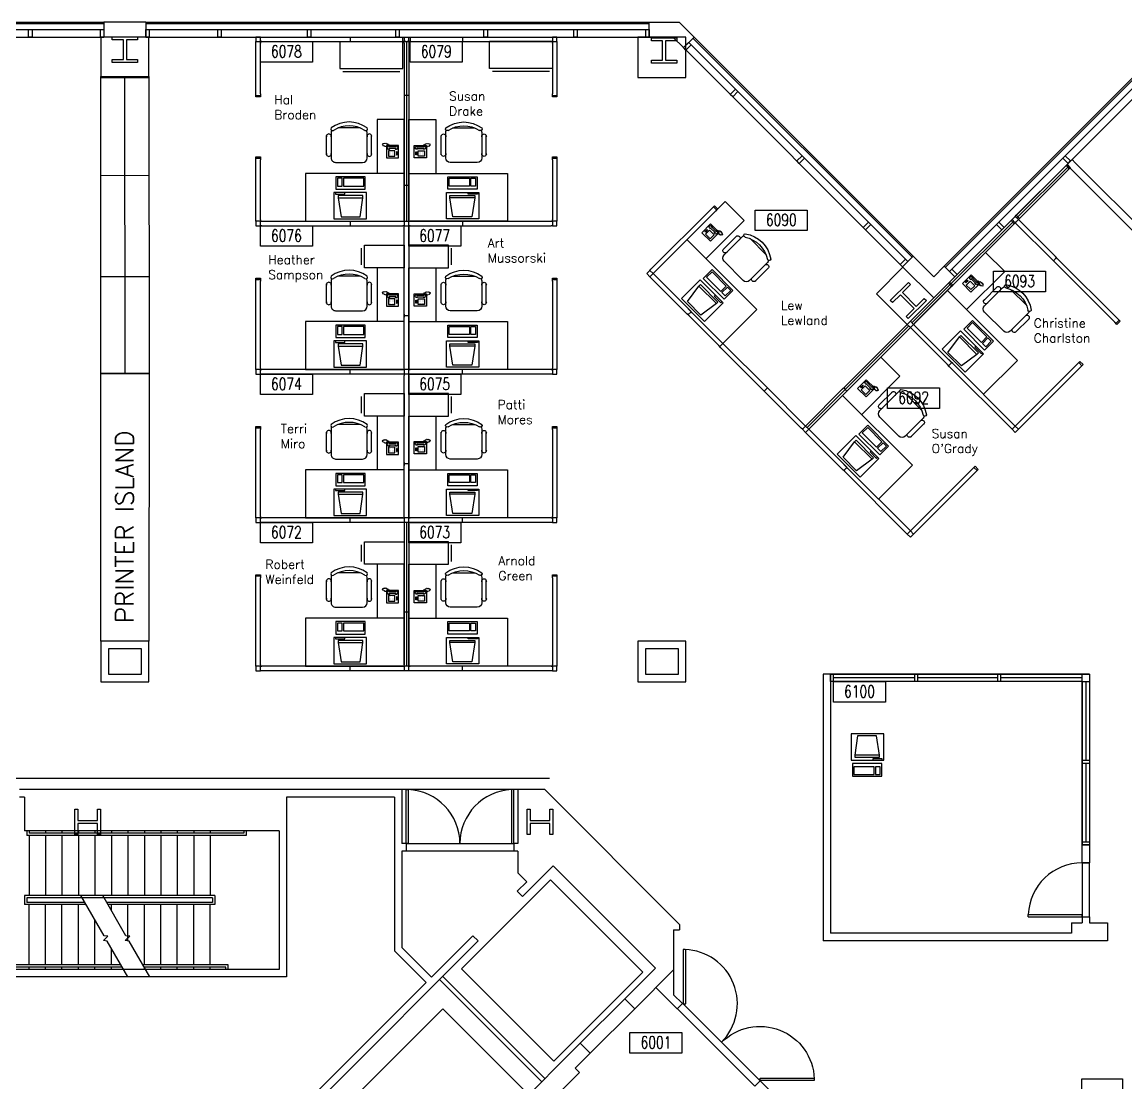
# Model space of a CAD drawing. Header units: inches. Extents: x 843 to 4631, y 843 to 3384.
# Drawn here: x 2235 to 2972, y 2676 to 3384 of the extents above; entities that cross this region are included whole.
import ezdxf
from ezdxf.enums import TextEntityAlignment as Align

# ---------------------------------------------------------------- set-up
doc = ezdxf.new("R2010")
doc.units = ezdxf.units.IN
doc.header["$MEASUREMENT"] = 0
doc.layers.get('0').update_dxf_attribs({"linetype": 'CONTINUOUS'})
for name, color, linetype in [('CHAIRS', 4, 'CONTINUOUS'), ('CPU', 6, 'CONTINUOUS'), ('E-B-CORE', 8, 'CONTINUOUS'), ('E-B-ELEV', 8, 'CONTINUOUS'), ('E-B-FURR', 6, 'CONTINUOUS'), ('E-B-GLAZ', 8, 'CONTINUOUS'), ('E-B-MULL', 8, 'CONTINUOUS'), ('E-B-SHEL', 2, 'CONTINUOUS'), ('E-C-HEAD', 5, 'CONTINUOUS'), ('E-F-DOOR', 3, 'CONTINUOUS'), ('E-F-STAIR', 8, 'CONTINUOUS'), ('E-S-COLM', 8, 'CONTINUOUS'), ('EMPLOYEE', 1, 'CONTINUOUS'), ('FILE_CABINETS', 1, 'CONTINUOUS'), ('FURNITURE', 3, 'CONTINUOUS'), ('IDOORE', 2, 'CONTINUOUS'), ('PANELS_201', 6, 'CONTINUOUS'), ('PHONES', 4, 'CONTINUOUS'), ('PRINTER_ISLAND', 7, 'CONTINUOUS'), ('RMNUM', 40, 'CONTINUOUS')]:
    doc.layers.add(name, color=color, linetype=linetype)
doc.styles.add('ARCHITXT', font='simplex.shx')
doc.styles.add('ROMANS', font='romans', dxfattribs={"width": 0.75, "height": 8})

# ---------------------------------------------------------------- blocks, each defined once
blk = doc.blocks.new('DOOR')
for p, q in [((23.430248, -26.001126), (23.430248, -62.225809)), ((25.177282, -26.001126), (23.430248, -26.001126)), ((25.177282, -62.225809), (25.177282, -26.001126)), ((23.902282, -62.225809), (25.177282, -62.225809))]:
    blk.add_line(p, q)
blk.add_arc((25.177282, -26.001126), 36.224684, 135, 267.984193)
blk = doc.blocks.new('DR-72P')
for points in [[(1.5, 0), (0, 0), (0, 36), (1.5, 36)], [(70.5, 0), (72, 0), (72, 36), (70.5, 36)]]:
    blk.add_lwpolyline(points, close=True)
for centre, start, end in [((0, 0), 0, 87.61406), ((72, 0), 92.38594, 180)]:
    blk.add_arc(centre, 36, start, end)
blk = doc.blocks.new('DR-36')
for p, q in [((0, 36), (0, 0)), ((0, 36), (1.5, 36)), ((1.5, 36), (1.5, 0)), ((0, 0), (1.5, 0))]:
    blk.add_line(p, q)
blk.add_arc((0, 0), 36, 0, 87.61406)
blk = doc.blocks.new('RMNUM')
at = {"layer": 'RMNUM'}
blk.add_lwpolyline([(-16.33354, 6.674702), (18.388073, 6.674702), (18.388073, -6.982766), (-16.33354, -6.982766), (-16.33354, 6.674702)], dxfattribs=at)
at = {"layer": 'RMNUM', "style": 'ROMANS', "width": 0.75}
blk.add_attdef('NUMBER', text='', height=8, dxfattribs=at).set_placement((1.027267, 0.114097), align=Align.MIDDLE_CENTER)
blk = doc.blocks.new('RECTANG')
for p, q in [((1, 1), (0, 1)), ((0, 1), (0, 0)), ((1, 0), (1, 1)), ((0, 0), (1, 0))]:
    blk.add_line(p, q)
blk = doc.blocks.new('IBMAT', base_point=(61, 306))
for p, q in [((75, 307), (75, 306)), ((81, 307), (75, 307)), ((81, 306), (81, 307))]:
    blk.add_line(p, q)
at = {"xscale": 21, "yscale": 17, "zscale": 21}
blk.add_blockref('RECTANG', (61, 306), dxfattribs=at)
blk = doc.blocks.new('KEYBOARD', base_point=(60, 294))
for p, xscale, yscale, zscale in [((60, 294), 19, 8, 19), ((61, 295), 13, 5, 13), ((75, 295), 3, 5, 3)]:
    blk.add_blockref('RECTANG', p, dxfattribs=dict(xscale=xscale, yscale=yscale, zscale=zscale))
blk = doc.blocks.new('COMPUTER')
for p, q in [((-6.64, 16.23), (-8.5, 3.5)), ((6.08, 16.23), (-6.64, 16.23)), ((8, 3.5), (6.08, 16.23)), ((-8.5, 3.5), (-8.5, 2.04)), ((8, 3.5), (-8.5, 3.5)), ((-8.5, 2.04), (8, 2.04)), ((8, 2.04), (8, 3.5))]:
    blk.add_line(p, q)
at = {"xscale": 1.033846153846154, "yscale": 1.033846153846154, "zscale": 1.033846153846154}
for name, p in [('IBMAT', (-10.86, 0)), ('KEYBOARD', (-10.05, -10.5))]:
    blk.add_blockref(name, p, dxfattribs=at)
blk = doc.blocks.new('DESK2')
for p, q in [((33, 0), (-33, 0)), ((-33, 0), (-33, -68)), ((33, -32), (33, 0)), ((-33, -32), (33, -32)), ((-15, -68), (-15, -32)), ((-33, -68), (-15, -68))]:
    blk.add_line(p, q)
blk = doc.blocks.new('FC15X27A')
for p, q in [((7.53125, 0), (-7.53125, 0)), ((-7.53125, 0), (-7.53125, -26.5)), ((7.53125, -26.5), (7.53125, 0)), ((-7.53125, -26.5), (7.53125, -26.5)), ((-5.53125, -28.5), (5.53125, -28.5))]:
    blk.add_line(p, q)
blk = doc.blocks.new('CHAIR7')
for p, q in [((5.12, 15.04), (17.88, 15.04)), ((0, 9), (0, -9)), ((20, 12), (3, 12)), ((23, -7.44), (23, 7.44)), ((3, -12), (20, -12)), ((5.12, -15), (17.88, -15))]:
    blk.add_line(p, q)
for centre, radius, start, end in [((5.56, 13.54), 1.56, 73.7398, 286.2602), ((17.44, 13.54), 1.56, 253.7398, 106.2602), ((3, 9), 3, 90, 180), ((20, 9), 3, 62.41556, 90), ((22.34, 11.12), 1.1, 53.30994, 212.02741), ((4.82, 0), 19.64, 327.57575, 32.42425), ((7, 0), 20, 323.1301, 36.8699), ((3, -9), 3, 180, 270), ((5.56, -13.5), 1.56, 73.7398, 286.2602), ((17.44, -13.5), 1.56, 253.7398, 106.2602), ((20, -9), 3, 270, 297.58444), ((22.34, -11.12), 1.1, 147.97259, 306.69006)]:
    blk.add_arc(centre, radius, start, end)
blk = doc.blocks.new('FNPHONE')
for p, q in [((-9.1, 0.22), (-9.7, 0.02)), ((-8.9, 0.62), (-9.5, 0.42)), ((-8.7, 1.02), (-9.3, 0.82)), ((-8.5, 1.42), (-9.1, 1.22)), ((-8.3, 1.82), (-8.9, 1.62)), ((-7.14, 0.56), (-7.5, -0.58)), ((-7.29, 6.54), (-7.29, 1.54)), ((-6.29, 6.54), (-6.29, 1.54)), ((-3.87, 4.85), (-3.87, 4.85)), ((-3.87, 3.91), (-3.87, 3.91)), ((-3.87, 2.97), (-3.87, 2.97)), ((-3.87, 2.03), (-3.87, 2.03)), ((-2.94, 4.85), (-2.94, 4.85)), ((-2.94, 3.91), (-2.94, 3.91)), ((-2.94, 2.97), (-2.94, 2.97)), ((-2.94, 2.03), (-2.94, 2.03)), ((-2, 4.85), (-2, 4.85)), ((-2, 3.91), (-2, 3.91)), ((-2, 2.97), (-2, 2.97)), ((-2, 2.03), (-2, 2.03)), ((-9.3, -0.18), (-9.9, -0.38)), ((-9.3, -0.58), (-9.9, -0.78)), ((-9.3, -0.98), (-9.9, -1.18)), ((-9.3, -1.38), (-9.9, -1.58)), ((-9.1, -1.78), (-9.7, -1.98)), ((-8.9, -2.18), (-9.5, -2.38)), ((-8.43, -2.46), (-9.03, -2.66)), ((-7.9, -1.98), (-8.5, -2.18)), ((-7.7, -1.58), (-8.3, -1.78)), ((-7.5, -1.18), (-8.1, -1.38)), ((-7.3, -0.78), (-7.9, -0.98))]:
    blk.add_line(p, q)
for centre, start, end in [((-6.79, 6.54), 298.49146, 241.50854), ((-6.79, 1.54), 118.49146, 61.50854)]:
    blk.add_arc(centre, 1.05, start, end)
for p, xscale, yscale, zscale in [((-8.21, 0), 8.20528234483245, 8.104073169521023, 8.20528234483245), ((-4.81, 1.25), 3.75, 4.375, 3.75), ((-4.03, 6.72), 2.03125, 0.46875, 2.03125)]:
    blk.add_blockref('RECTANG', p, dxfattribs=dict(xscale=xscale, yscale=yscale, zscale=zscale))
blk = doc.blocks.new('FC42X18D')
for p, q in [((-21, 0), (-21, -18)), ((-21, 0), (21, 0)), ((21, -18), (21, 0)), ((-21, -18), (21, -18)), ((-19, -20), (19, -20))]:
    blk.add_line(p, q)

msp = doc.modelspace()

# ---------------------------------------------------------------- linework, layer by layer
at = {"layer": 'E-B-CORE'}
for p, q in [((2489.01, 2871.61), (2233.75, 2871.61)), ((2489.01, 2871.61), (2489.01, 2835.61)), ((2584.33, 2871.61), (2566.39, 2871.61)), ((2566.39, 2871.61), (2566.39, 2835.61)), ((2674.39, 2781.55), (2584.33, 2871.61)), ((2237, 2866.61), (2233.75, 2866.61)), ((2237, 2866.61), (2237, 2844)), ((2412.01, 2866.61), (2412.01, 2746.61)), ((2484.01, 2866.61), (2412.01, 2866.61)), ((2484.01, 2866.61), (2484.01, 2764.03)), ((2407.01, 2844), (2237, 2844)), ((2407.01, 2844), (2407.01, 2751.61)), ((2491.7, 2835.61), (2489.01, 2835.61)), ((2489.01, 2830.61), (2489.01, 2766.1)), ((2491.7, 2830.61), (2489.01, 2830.61)), ((2491.7, 2835.61), (2491.7, 2830.61)), ((2566.39, 2835.61), (2563.7, 2835.61)), ((2563.7, 2835.61), (2563.7, 2830.61)), ((2566.39, 2830.61), (2563.7, 2830.61)), ((2566.39, 2830.61), (2566.39, 2816)), ((2566.39, 2816), (2572.28, 2810.11)), ((2569.47, 2800.24), (2589.96, 2820.72)), ((2589.96, 2820.72), (2658.19, 2752.48)), ((2565.94, 2803.77), (2572.28, 2810.11)), ((2569.47, 2800.24), (2565.94, 2803.77)), ((2674.39, 2781.55), (2674.39, 2777.89)), ((2508.64, 2746.47), (2536.24, 2774.07)), ((2539.77, 2770.54), (2536.24, 2774.07)), ((2670.39, 2777.89), (2674.39, 2777.89)), ((2670.39, 2777.89), (2670.39, 2734.69)), ((2440.29, 2671.05), (2539.77, 2770.54)), ((2484.01, 2764.03), (2505.11, 2742.94)), ((2489.01, 2766.1), (2508.64, 2746.47)), ((2407.01, 2751.61), (2197.53, 2751.61)), ((2637.71, 2732), (2658.19, 2752.48)), ((2644.43, 2725.28), (2670.39, 2751.25)), ((2412.01, 2746.61), (2164.5, 2746.61)), ((2416.17, 2654), (2505.11, 2742.94)), ((2658.58, 2739.43), (2672.83, 2725.18)), ((2670.39, 2734.69), (2676.37, 2728.72)), ((2637.71, 2732), (2644.43, 2725.28)), ((2672.83, 2725.18), (2676.37, 2728.72)), ((2558.7, 2652.99), (2608.01, 2702.3)), ((2608.01, 2702.3), (2614.73, 2695.58)), ((2604.74, 2685.6), (2614.73, 2695.58)), ((2578.23, 2653.43), (2607.57, 2682.77)), ((2604.74, 2685.6), (2607.57, 2682.77)), ((2724.67, 2673.54), (2728.21, 2677.08)), ((2734.29, 2671), (2728.21, 2677.08))]:
    msp.add_line(p, q, dxfattribs=at)
at = {"layer": 'E-B-ELEV'}
for p, q in [((2582.29, 2676.58), (2514.06, 2744.82)), ((2584.42, 2678.71), (2516.18, 2746.94))]:
    msp.add_line(p, q, dxfattribs=at)
for points in [[(2528.67, 2751.9), (2590.31, 2690.26), (2649.71, 2749.66), (2588.07, 2811.29)], [(2456.78, 2665.86), (2516.18, 2725.26), (2570.75, 2670.69), (2511.35, 2611.3)]]:
    msp.add_lwpolyline(points, close=True, dxfattribs=at)
at = {"layer": 'E-B-FURR'}
for p, q in [((1958, 3374), (2290, 3374)), ((2318, 3374), (2654, 3374)), ((3018.02, 3374), (2858.14, 3214)), ((2676.93, 3366.93), (2823.49, 3220.36)), ((2933.79, 3289.68), (2932.82, 3288.71)), ((2934.94, 3286.59), (2932.82, 3288.71)), ((2935.38, 3291.27), (2936.36, 3292.24)), ((2938.48, 3290.12), (2936.36, 3292.24)), ((3010.6, 3218), (2938.48, 3290.12)), ((3007.07, 3214.46), (2934.94, 3286.59)), ((2805.82, 3202.69), (2826.32, 3182.18)), ((2770.09, 2948.7), (2770.09, 2770.7)), ((2775.09, 2948.7), (2770.09, 2948.7)), ((2948.09, 2948.7), (2775.09, 2948.7)), ((2775.09, 2948.7), (2775.09, 2775.7)), ((2948.09, 2948.7), (2948.09, 2834.7)), ((2943.09, 2943.7), (2775.09, 2943.7)), ((2943.09, 2943.7), (2943.09, 2834.7)), ((2943.09, 2822.7), (2943.09, 2834.7)), ((2943.09, 2822.7), (2943.09, 2834.7)), ((2948.09, 2834.7), (2948.09, 2822.7)), ((2948.09, 2834.7), (2948.09, 2822.7)), ((2943.09, 2822.7), (2948.09, 2822.7)), ((2943.09, 2786.7), (2943.09, 2782.7)), ((2943.09, 2786.7), (2948.09, 2786.7)), ((2948.09, 2786.7), (2948.09, 2782.7)), ((2936.09, 2782.7), (2936.09, 2775.7)), ((2936.09, 2782.7), (2943.09, 2782.7)), ((2948.09, 2782.7), (2960.09, 2782.7)), ((2960.09, 2782.7), (2960.09, 2770.7)), ((2936.09, 2775.7), (2775.09, 2775.7)), ((2960.09, 2770.7), (2770.09, 2770.7))]:
    msp.add_line(p, q, dxfattribs=at)
for points in [[(2320, 3374), (2288, 3374), (2288, 3347), (2320, 3347)], [(2678.52, 3374), (2646.52, 3374), (2646.52, 3347), (2678.52, 3347)], [(2320, 2970.61), (2288, 2970.61), (2288, 2943.61), (2320, 2943.61)], [(2678.52, 2970.61), (2646.52, 2970.61), (2646.52, 2943.61), (2678.52, 2943.61)], [(2315, 2965.61), (2293, 2965.61), (2293, 2948.61), (2315, 2948.61)], [(2673.52, 2965.61), (2651.52, 2965.61), (2651.52, 2948.61), (2673.52, 2948.61)], [(2970, 2678.52), (2970, 2646.52), (2943, 2646.52), (2943, 2678.52)]]:
    msp.add_lwpolyline(points, close=True, dxfattribs=at)
for points in [[(2805.82, 3202.69), (2823.49, 3220.36)], [(2844, 3199.86), (2823.49, 3220.36)], [(2826.32, 3182.18), (2844, 3199.86)]]:
    msp.add_lwpolyline(points, dxfattribs=at)
at = {"layer": 'E-B-GLAZ'}
for p, q in [((1958, 3384), (2290, 3384)), ((1958, 3383), (2290, 3383)), ((2318, 3384), (2654, 3384)), ((2318, 3383), (2654, 3383)), ((1958, 3379), (2290, 3379)), ((2318, 3379), (2654, 3379)), ((2680.46, 3370.46), (2826.81, 3224.12)), ((2683.29, 3373.29), (2829.64, 3226.95)), ((2684, 3374), (2830.34, 3227.66)), ((3002.62, 3372.74), (2851.07, 3221.07)), ((3003.33, 3372.03), (2851.78, 3220.36)), ((3006.16, 3369.2), (2854.61, 3217.54)), ((2777.09, 2943.7), (2777.09, 2948.7)), ((2831.42, 2943.7), (2831.42, 2948.7)), ((2833.42, 2943.7), (2833.42, 2948.7)), ((2886.76, 2943.7), (2886.76, 2948.7)), ((2888.76, 2943.7), (2888.76, 2948.7)), ((2943.09, 2943.7), (2943.09, 2948.7)), ((2831.42, 2946.2), (2777.09, 2946.2)), ((2886.76, 2946.2), (2833.42, 2946.2)), ((2943.09, 2946.2), (2888.76, 2946.2)), ((2943.09, 2943.7), (2948.09, 2943.7)), ((2945.59, 2943.7), (2945.59, 2891.2)), ((2943.09, 2891.2), (2948.09, 2891.2)), ((2943.09, 2889.2), (2948.09, 2889.2)), ((2945.59, 2889.2), (2945.59, 2836.7)), ((2943.09, 2836.7), (2948.09, 2836.7)), ((2943.09, 2834.7), (2948.09, 2834.7)), ((2943.09, 2834.7), (2948.09, 2834.7)), ((2948.09, 2834.7), (2943.09, 2834.7)), ((2948.09, 2834.7), (2943.09, 2834.7))]:
    msp.add_line(p, q, dxfattribs=at)
at = {"layer": 'E-B-MULL'}
for points in [[(2242, 3379), (2242, 3374), (2239.75, 3374), (2239.75, 3379)], [(2290, 3379), (2290, 3374), (2287.75, 3374), (2287.75, 3379)], [(2320.25, 3379), (2320.25, 3374), (2318, 3374), (2318, 3379)], [(2368.25, 3379), (2368.25, 3374), (2366, 3374), (2366, 3379)], [(2428.25, 3379), (2428.25, 3374), (2426, 3374), (2426, 3379)], [(2487.12, 3379), (2487.12, 3374), (2484.88, 3374), (2484.88, 3379)], [(2546, 3379), (2546, 3374), (2543.75, 3374), (2543.75, 3379)], [(2606, 3379), (2606, 3374), (2603.75, 3374), (2603.75, 3379)], [(2654, 3379), (2654, 3374), (2651.75, 3374), (2651.75, 3379)], [(2682.06, 3368.87), (2678.52, 3365.34), (2676.93, 3366.93), (2680.46, 3370.46)], [(2713.34, 3337.58), (2709.81, 3334.05), (2708.22, 3335.64), (2711.75, 3339.17)], [(2757.72, 3293.2), (2754.19, 3289.67), (2752.6, 3291.26), (2756.13, 3294.8)], [(2930.28, 3293.2), (2933.81, 3289.67), (2935.4, 3291.26), (2931.87, 3294.8)], [(2800.51, 3250.42), (2796.98, 3246.88), (2798.57, 3245.29), (2802.1, 3248.83)], [(2887.49, 3250.42), (2891.02, 3246.88), (2889.43, 3245.29), (2885.9, 3248.83)], [(2826.81, 3224.12), (2823.27, 3220.58), (2821.68, 3222.17), (2825.21, 3225.71)], [(2854.61, 3217.54), (2858.14, 3214), (2859.73, 3215.59), (2856.2, 3219.13)]]:
    msp.add_lwpolyline(points, close=True, dxfattribs=at)
at = {"layer": 'E-B-SHEL'}
for p, q in [((2290, 3384), (2290, 3374)), ((2318, 3384), (2290, 3384)), ((2318, 3384), (2318, 3374)), ((2654, 3374), (2654, 3384)), ((2654, 3384), (2674, 3384)), ((2684, 3374), (2674, 3384)), ((2318, 3374), (2290, 3374)), ((2654, 3374), (2669.86, 3374)), ((2676.93, 3366.93), (2669.86, 3374)), ((2676.93, 3366.93), (2684, 3374)), ((2830.34, 3227.66), (2823.27, 3220.58)), ((2823.27, 3220.59), (2844, 3199.86)), ((2830.34, 3227.66), (2844, 3214)), ((2851.07, 3221.07), (2844, 3214)), ((2851.07, 3221.07), (2858.14, 3214)), ((2858.14, 3214), (2844, 3199.86))]:
    msp.add_line(p, q, dxfattribs=at)
at = {"layer": 'E-C-HEAD'}
for p, q in [((2775.09, 2948.7), (2948.09, 2948.7)), ((2775.09, 2943.7), (2775.09, 2948.7)), ((2948.09, 2948.7), (2948.09, 2834.7)), ((2777.09, 2943.7), (2775.09, 2943.7)), ((2943.09, 2943.7), (2777.09, 2943.7)), ((2943.09, 2834.7), (2943.09, 2943.7)), ((2587.43, 2879.11), (1898.5, 2879.11)), ((2566.39, 2871.61), (2489.01, 2871.61)), ((2491.7, 2835.61), (2563.7, 2835.61)), ((2563.7, 2830.61), (2491.7, 2830.61)), ((2943.09, 2822.7), (2943.09, 2786.7)), ((2948.09, 2822.7), (2943.09, 2822.7)), ((2948.09, 2786.7), (2948.09, 2822.7)), ((2943.09, 2786.7), (2948.09, 2786.7)), ((2608.01, 2702.3), (2637.71, 2732)), ((2728.21, 2677.08), (2676.47, 2728.82)), ((2614.73, 2695.58), (2644.43, 2725.28)), ((2724.68, 2673.54), (2672.94, 2725.28))]:
    msp.add_line(p, q, dxfattribs=at)
at = {"layer": 'E-F-STAIR'}
for p, q in [((2238.5, 2844), (2238.5, 2841)), ((2385, 2841), (2238.5, 2841)), ((2240, 2844), (2240, 2842.5)), ((2383.5, 2842.5), (2240, 2842.5)), ((2240, 2841), (2240, 2800.81)), ((2251, 2844), (2251, 2842.5)), ((2251, 2841), (2251, 2800.81)), ((2262, 2844), (2262, 2842.5)), ((2262, 2841), (2262, 2800.81)), ((2273, 2844), (2273, 2842.5)), ((2273, 2841), (2273, 2800.81)), ((2284, 2844), (2284, 2842.5)), ((2284, 2841), (2284, 2800.81)), ((2295, 2844), (2295, 2842.5)), ((2295, 2841), (2295, 2800.81)), ((2306, 2844), (2306, 2842.5)), ((2306, 2841), (2306, 2800.81)), ((2317, 2844), (2317, 2842.5)), ((2317, 2841), (2317, 2800.81)), ((2328, 2844), (2328, 2842.5)), ((2328, 2841), (2328, 2800.81)), ((2339, 2844), (2339, 2842.5)), ((2339, 2841), (2339, 2800.81)), ((2350, 2844), (2350, 2842.5)), ((2350, 2841), (2350, 2800.81)), ((2361, 2844), (2361, 2842.5)), ((2361, 2841), (2361, 2800.81)), ((2383.5, 2844), (2383.5, 2842.5)), ((2385, 2844), (2385, 2841)), ((2364, 2800.81), (2237, 2800.81)), ((2237, 2800.81), (2237, 2794.81)), ((2364, 2800.81), (2364, 2794.81)), ((2278.1, 2794.81), (2237, 2794.81)), ((2362.5, 2799.31), (2238.5, 2799.31)), ((2238.5, 2799.31), (2238.5, 2796.31)), ((2277.24, 2796.31), (2238.5, 2796.31)), ((2240, 2754.61), (2240, 2794.81)), ((2251, 2754.61), (2251, 2794.81)), ((2262, 2754.61), (2262, 2794.81)), ((2273, 2754.61), (2273, 2794.81)), ((2362.5, 2796.31), (2291.87, 2796.31)), ((2364, 2794.81), (2292.74, 2794.81)), ((2295, 2790.89), (2295, 2794.81)), ((2306, 2770.58), (2306, 2794.81)), ((2317, 2754.61), (2317, 2794.81)), ((2328, 2754.61), (2328, 2794.81)), ((2339, 2754.61), (2339, 2794.81)), ((2350, 2754.61), (2350, 2794.81)), ((2361, 2754.61), (2361, 2794.81)), ((2362.5, 2799.31), (2362.5, 2796.31)), ((2284, 2754.61), (2284, 2784.59)), ((2295, 2754.61), (2295, 2765.54)), ((2301.31, 2754.61), (2216, 2754.61)), ((2302.17, 2753.11), (2217.5, 2753.11)), ((2240, 2751.61), (2240, 2753.11)), ((2251, 2751.61), (2251, 2753.11)), ((2262, 2751.61), (2262, 2753.11)), ((2273, 2751.61), (2273, 2753.11)), ((2284, 2751.61), (2284, 2753.11)), ((2295, 2751.61), (2295, 2753.11)), ((2373, 2754.61), (2315.95, 2754.61)), ((2371.5, 2753.11), (2316.81, 2753.11)), ((2317, 2751.61), (2317, 2753.11)), ((2328, 2751.61), (2328, 2753.11)), ((2339, 2751.61), (2339, 2753.11)), ((2350, 2751.61), (2350, 2753.11)), ((2361, 2751.61), (2361, 2753.11)), ((2371.5, 2751.61), (2371.5, 2753.11)), ((2373, 2751.61), (2373, 2754.61))]:
    msp.add_line(p, q, dxfattribs=at)
for points in [[(2305.93, 2746.61), (2292.15, 2770.48), (2289.65, 2770.81), (2292.58, 2773.73), (2290.08, 2774.06), (2274.64, 2800.81)], [(2320.57, 2746.61), (2306.79, 2770.48), (2304.29, 2770.81), (2307.21, 2773.73), (2304.72, 2774.06), (2289.28, 2800.81)]]:
    msp.add_lwpolyline(points, dxfattribs=at)
at = {"layer": 'E-S-COLM'}
for points in [[(2295.51, 3372.07), (2295.51, 3374.07), (2312.51, 3374.04), (2312.51, 3372.04), (2305.01, 3372.05), (2304.99, 3359.05), (2312.49, 3359.04), (2312.49, 3357.04), (2295.49, 3357.07), (2295.49, 3359.07), (2302.99, 3359.06), (2303.01, 3372.06)], [(2655.51, 3371.54), (2655.51, 3373.54), (2672.51, 3373.52), (2672.51, 3371.52), (2665.01, 3371.53), (2664.99, 3358.53), (2672.49, 3358.52), (2672.49, 3356.52), (2655.49, 3356.54), (2655.49, 3358.54), (2662.99, 3358.53), (2663.01, 3371.53)], [(2655.51, 3371.54), (2655.51, 3373.54), (2672.51, 3373.52), (2672.51, 3371.52), (2665.01, 3371.53), (2664.99, 3358.53), (2672.49, 3358.52), (2672.49, 3356.52), (2655.49, 3356.54), (2655.49, 3358.54), (2662.99, 3358.53), (2663.01, 3371.53)], [(2837.67, 3199.49), (2839.08, 3198.08), (2827.05, 3186.07), (2825.63, 3187.49), (2830.94, 3192.79), (2821.77, 3201.99), (2816.45, 3196.7), (2815.04, 3198.11), (2827.08, 3210.12), (2828.49, 3208.7), (2823.18, 3203.4), (2832.36, 3194.2)], [(2285.66, 2858.55), (2287.66, 2858.55), (2287.66, 2841.55), (2285.66, 2841.55), (2285.66, 2849.05), (2272.66, 2849.05), (2272.66, 2841.55), (2270.66, 2841.55), (2270.66, 2858.55), (2272.66, 2858.55), (2272.66, 2851.05), (2285.66, 2851.05)], [(2587.66, 2858.55), (2589.66, 2858.55), (2589.66, 2841.55), (2587.66, 2841.55), (2587.66, 2849.05), (2574.66, 2849.05), (2574.66, 2841.55), (2572.66, 2841.55), (2572.66, 2858.55), (2574.66, 2858.55), (2574.66, 2851.05), (2587.66, 2851.05)]]:
    msp.add_lwpolyline(points, close=True, dxfattribs=at)
at = {"layer": 'FILE_CABINETS'}
for p, q in [((2304.12, 3149.29), (2304, 3347.61)), ((2288, 3281.67), (2320.08, 3281.71)), ((2288.22, 3214.09), (2320.17, 3214.13))]:
    msp.add_line(p, q, dxfattribs=at)
msp.add_lwpolyline([(2288, 3149.29), (2288, 3347.61), (2320, 3347.61), (2320.25, 3149.29)], close=True, dxfattribs=at)
at = {"layer": 'PANELS_201', "linetype": 'Continuous'}
for p, q in [((2453.5, 3374), (2455.5, 3374)), ((2453.5, 3371), (2455.5, 3371)), ((2454.5, 3374), (2454.5, 3371)), ((2490.5, 3374), (2490.5, 3371)), ((2493.5, 3371), (2493.5, 3374)), ((2528.5, 3374), (2530.5, 3374)), ((2528.5, 3371), (2530.5, 3371)), ((2529.5, 3374), (2529.5, 3371)), ((2896.33, 3252.18), (2898.45, 3250.06)), ((2900.57, 3252.18), (2898.45, 3254.31)), ((2490.5, 3189), (2490.5, 3247)), ((2493.5, 3247), (2493.5, 3189)), ((2856.02, 3207.64), (2853.9, 3209.76)), ((2490.5, 3153), (2490.5, 3187)), ((2493.5, 3187), (2493.5, 3153)), ((2490.5, 3090), (2490.5, 3148)), ((2493.5, 3148), (2493.5, 3090)), ((2490.5, 3054), (2490.5, 3088)), ((2493.5, 3088), (2493.5, 3054))]:
    msp.add_line(p, q, dxfattribs=at)
for points in [[(2394.5, 3374), (2391.5, 3374), (2391.5, 3371)], [(2391.5, 3370), (2391.5, 3371), (2394.5, 3371), (2394.5, 3370)], [(2391.5, 3336), (2391.5, 3370)], [(2395.5, 3371), (2394.5, 3371), (2394.5, 3374), (2395.5, 3374)], [(2394.5, 3336), (2394.5, 3370)], [(2395.5, 3374), (2453.5, 3374)], [(2395.5, 3371), (2453.5, 3371)], [(2455.5, 3374), (2489.5, 3374)], [(2455.5, 3371), (2489.5, 3371)], [(2489.5, 3374), (2490.5, 3374), (2490.5, 3371), (2489.5, 3371)], [(2491.5, 3371), (2490.5, 3371), (2489.5, 3371), (2489.5, 3374), (2491.5, 3374)], [(2490.5, 3374), (2493.5, 3374)], [(2490.5, 3370), (2490.5, 3371), (2493.5, 3371), (2493.5, 3370)], [(2490.5, 3370), (2490.5, 3336)], [(2492, 3371), (2492, 3335)], [(2492.5, 3374), (2493.5, 3374), (2494.5, 3374), (2494.5, 3371), (2492.5, 3371)], [(2494.5, 3371), (2493.5, 3371), (2493.5, 3374), (2494.5, 3374)], [(2493.5, 3370), (2493.5, 3336)], [(2494.5, 3374), (2528.5, 3374)], [(2494.5, 3371), (2528.5, 3371)], [(2530.5, 3374), (2588.5, 3374)], [(2530.5, 3371), (2588.5, 3371)], [(2588.5, 3374), (2589.5, 3374), (2589.5, 3371), (2588.5, 3371)], [(2592.5, 3371), (2592.5, 3374), (2589.5, 3374)], [(2589.5, 3370), (2589.5, 3371), (2592.5, 3371), (2592.5, 3370)], [(2589.5, 3370), (2589.5, 3336)], [(2592.5, 3370), (2592.5, 3336)], [(2394.5, 3336), (2394.5, 3335), (2394.5, 3334), (2391.5, 3334), (2391.5, 3336)], [(2391.5, 3335), (2394.5, 3335)], [(2490.5, 3336), (2490.5, 3334)], [(2493.5, 3335), (2490.5, 3335)], [(2490.5, 3334), (2490.5, 3276)], [(2492, 3335), (2492, 3275)], [(2493.5, 3336), (2493.5, 3334)], [(2493.5, 3334), (2493.5, 3276)], [(2592.5, 3336), (2592.5, 3335), (2592.5, 3334), (2589.5, 3334), (2589.5, 3336)], [(2589.5, 3335), (2592.5, 3335)], [(2391.5, 3292), (2391.5, 3293), (2391.5, 3294), (2394.5, 3294), (2394.5, 3292)], [(2394.5, 3293), (2391.5, 3293)], [(2391.5, 3252), (2391.5, 3292)], [(2394.5, 3252), (2394.5, 3292)], [(2589.5, 3292), (2589.5, 3293), (2589.5, 3294), (2592.5, 3294), (2592.5, 3292)], [(2592.5, 3293), (2589.5, 3293)], [(2589.5, 3292), (2589.5, 3252)], [(2592.5, 3292), (2592.5, 3252)], [(2899.15, 3255.01), (2931.68, 3287.54)], [(2899.51, 3253.24), (2933.45, 3287.19)], [(2931.76, 3287.69), (2932.5, 3288.35), (2933.25, 3289.02), (2935.25, 3286.79), (2933.77, 3285.46)], [(2934.51, 3286.12), (2932.5, 3288.35)], [(2901.28, 3252.89), (2933.8, 3285.42)], [(2490.5, 3276), (2490.5, 3274)], [(2493.5, 3275), (2490.5, 3275)], [(2490.5, 3274), (2490.5, 3252)], [(2492, 3275), (2492, 3251)], [(2493.5, 3276), (2493.5, 3274)], [(2493.5, 3274), (2493.5, 3252)], [(2655.2, 3218.95), (2696.21, 3259.96)], [(2657.32, 3216.83), (2698.34, 3257.84)], [(2696.21, 3259.96), (2696.92, 3260.67), (2697.63, 3261.38), (2699.75, 3259.25), (2698.34, 3257.84)], [(2699.04, 3258.55), (2696.92, 3260.67)], [(2394.5, 3252), (2394.5, 3251), (2391.5, 3251), (2391.5, 3252)], [(2391.5, 3251), (2391.5, 3248), (2394.5, 3248)], [(2395.5, 3248), (2394.5, 3248), (2394.5, 3251), (2395.5, 3251)], [(2395.5, 3251), (2453.5, 3251)], [(2453.5, 3251), (2455.5, 3251)], [(2454.5, 3251), (2454.5, 3248)], [(2455.5, 3251), (2489.5, 3251)], [(2489.5, 3251), (2490.5, 3251), (2490.5, 3248), (2489.5, 3248)], [(2490.5, 3252), (2490.5, 3251), (2493.5, 3251), (2493.5, 3252)], [(2494.5, 3248), (2493.5, 3248), (2493.5, 3251), (2494.5, 3251)], [(2494.5, 3251), (2528.5, 3251)], [(2528.5, 3251), (2530.5, 3251)], [(2529.5, 3251), (2529.5, 3248)], [(2530.5, 3251), (2588.5, 3251)], [(2588.5, 3251), (2589.5, 3251), (2589.5, 3248), (2588.5, 3248)], [(2592.5, 3252), (2592.5, 3251), (2589.5, 3251), (2589.5, 3252)], [(2589.5, 3248), (2592.5, 3248), (2592.5, 3251)], [(2854.61, 3210.46), (2895.62, 3251.48)], [(2854.96, 3208.7), (2897.39, 3251.12)], [(2899.15, 3250.77), (2898.45, 3250.06), (2897.74, 3249.36), (2895.62, 3251.48), (2897.03, 3252.89)], [(2895.62, 3251.48), (2896.33, 3252.18), (2898.45, 3250.06), (2897.74, 3249.36)], [(2896.33, 3252.18), (2898.45, 3254.31)], [(2897.74, 3253.6), (2898.45, 3254.31), (2899.15, 3255.01), (2901.28, 3252.89), (2899.86, 3251.48)], [(2901.28, 3252.89), (2900.57, 3252.18), (2898.45, 3254.31), (2899.15, 3255.01)], [(2899.15, 3249.36), (2898.45, 3250.06), (2900.57, 3252.18), (2901.28, 3251.48)], [(2925.32, 3227.44), (2901.28, 3251.48)], [(2395.5, 3248), (2453.5, 3248)], [(2453.5, 3248), (2455.5, 3248)], [(2455.5, 3248), (2489.5, 3248)], [(2490.5, 3247), (2490.5, 3248), (2493.5, 3248), (2493.5, 3247)], [(2494.5, 3248), (2528.5, 3248)], [(2528.5, 3248), (2530.5, 3248)], [(2530.5, 3248), (2588.5, 3248)], [(2856.73, 3208.34), (2897.74, 3249.36)], [(2923.2, 3225.31), (2899.15, 3249.36)], [(2924.61, 3223.9), (2923.2, 3225.31)], [(2923.9, 3224.61), (2926.02, 3226.73)], [(2965.62, 3182.89), (2924.61, 3223.9)], [(2926.73, 3226.02), (2925.32, 3227.44)], [(2967.74, 3185.01), (2926.73, 3226.02)], [(2654.5, 3218.24), (2652.37, 3216.12), (2654.5, 3214)], [(2657.32, 3216.83), (2656.62, 3216.12), (2654.5, 3218.24), (2655.2, 3218.95)], [(2655.2, 3213.29), (2654.5, 3214), (2656.62, 3216.12), (2657.32, 3215.41)], [(2679.24, 3189.25), (2655.2, 3213.29)], [(2681.37, 3191.37), (2657.32, 3215.41)], [(2391.5, 3211), (2391.5, 3212), (2391.5, 3213), (2394.5, 3213), (2394.5, 3211)], [(2394.5, 3212), (2391.5, 3212)], [(2391.5, 3153), (2391.5, 3211)], [(2394.5, 3153), (2394.5, 3211)], [(2589.5, 3211), (2589.5, 3212), (2589.5, 3213), (2592.5, 3213), (2592.5, 3211)], [(2592.5, 3212), (2589.5, 3212)], [(2589.5, 3211), (2589.5, 3153)], [(2592.5, 3211), (2592.5, 3153)], [(2829.15, 3185.01), (2853.19, 3209.05)], [(2829.5, 3183.24), (2854.96, 3208.7)], [(2831.27, 3182.89), (2855.31, 3206.93)], [(2853.19, 3209.05), (2853.9, 3209.76), (2854.61, 3210.46), (2856.73, 3208.34), (2855.31, 3206.93)], [(2853.19, 3209.05), (2854.61, 3210.46)], [(2853.9, 3209.76), (2856.02, 3207.64)], [(2855.31, 3206.93), (2856.73, 3208.34)], [(2682.78, 3189.96), (2681.37, 3191.37)], [(2490.5, 3189), (2490.5, 3187)], [(2493.5, 3188), (2490.5, 3188)], [(2493.5, 3189), (2493.5, 3187)], [(2680.66, 3187.84), (2679.24, 3189.25)], [(2679.95, 3188.54), (2682.07, 3190.67)], [(2700.46, 3168.04), (2680.66, 3187.84)], [(2702.58, 3170.16), (2682.78, 3189.96)], [(2826.32, 3182.18), (2828.44, 3184.3)], [(2831.27, 3182.89), (2830.56, 3182.18), (2828.44, 3184.3), (2829.15, 3185.01)], [(2967.07, 3185.7), (2967.77, 3184.98), (2968.47, 3184.27), (2966.33, 3182.17), (2964.93, 3183.59)], [(2965.63, 3182.88), (2967.77, 3184.98)], [(2784.6, 3140.46), (2825.62, 3181.47)], [(2784.96, 3138.69), (2827.38, 3181.12)], [(2786.72, 3138.34), (2827.74, 3179.35)], [(2825.62, 3181.47), (2826.32, 3182.18), (2828.44, 3180.06), (2827.74, 3179.35)], [(2829.15, 3179.35), (2828.44, 3180.06), (2830.56, 3182.18), (2831.27, 3181.47)], [(2853.19, 3155.31), (2829.15, 3179.35)], [(2855.31, 3157.43), (2831.27, 3181.47)], [(2701.16, 3167.33), (2703.29, 3169.45)], [(2703.99, 3168.75), (2702.58, 3170.16)], [(2701.87, 3166.62), (2700.46, 3168.04)], [(2730.16, 3138.34), (2701.87, 3166.62)], [(2732.28, 3140.46), (2703.99, 3168.75)], [(2854.61, 3153.9), (2853.19, 3155.31)], [(2853.9, 3154.6), (2856.02, 3156.72)], [(2856.73, 3156.02), (2855.31, 3157.43)], [(2897.74, 3115.01), (2856.73, 3156.02)], [(2940.17, 3156.02), (2899.15, 3115.01)], [(2940.17, 3156.02), (2940.87, 3156.72), (2941.58, 3157.43), (2943.7, 3155.31), (2942.29, 3153.9)], [(2942.99, 3154.6), (2940.87, 3156.72)], [(2394.5, 3153), (2394.5, 3152), (2391.5, 3152), (2391.5, 3153)], [(2391.5, 3152), (2391.5, 3149), (2394.5, 3149)], [(2395.5, 3149), (2394.5, 3149), (2394.5, 3152), (2395.5, 3152)], [(2453.5, 3152), (2395.5, 3152)], [(2453.5, 3149), (2395.5, 3149)], [(2455.5, 3152), (2453.5, 3152)], [(2455.5, 3149), (2453.5, 3149)], [(2454.5, 3149), (2454.5, 3152)], [(2489.5, 3152), (2455.5, 3152)], [(2489.5, 3149), (2455.5, 3149)], [(2489.5, 3152), (2490.5, 3152), (2490.5, 3149), (2489.5, 3149)], [(2493.5, 3153), (2493.5, 3152), (2490.5, 3152), (2490.5, 3153)], [(2493.5, 3148), (2493.5, 3149), (2490.5, 3149), (2490.5, 3148)], [(2494.5, 3149), (2493.5, 3149), (2493.5, 3152), (2494.5, 3152)], [(2528.5, 3152), (2494.5, 3152)], [(2528.5, 3149), (2494.5, 3149)], [(2530.5, 3152), (2528.5, 3152)], [(2530.5, 3149), (2528.5, 3149)], [(2529.5, 3149), (2529.5, 3152)], [(2588.5, 3152), (2530.5, 3152)], [(2588.5, 3149), (2530.5, 3149)], [(2588.5, 3152), (2589.5, 3152), (2589.5, 3149), (2588.5, 3149)], [(2592.5, 3153), (2592.5, 3152), (2589.5, 3152), (2589.5, 3153)], [(2589.5, 3149), (2592.5, 3149), (2592.5, 3152)], [(2895.62, 3112.88), (2854.61, 3153.9)], [(2942.29, 3153.9), (2901.28, 3112.88)], [(2730.86, 3137.63), (2732.98, 3139.75)], [(2733.69, 3139.05), (2732.28, 3140.46)], [(2783.19, 3139.05), (2784.6, 3140.46)], [(2783.9, 3139.75), (2786.02, 3137.63)], [(2731.57, 3136.93), (2730.16, 3138.34)], [(2755.61, 3112.88), (2731.57, 3136.93)], [(2757.73, 3115.01), (2733.69, 3139.05)], [(2759.15, 3115.01), (2783.19, 3139.05)], [(2759.5, 3113.24), (2784.96, 3138.69)], [(2761.27, 3112.88), (2785.31, 3136.93)], [(2785.31, 3136.93), (2786.72, 3138.34)], [(2391.5, 3112), (2391.5, 3113), (2391.5, 3114), (2394.5, 3114), (2394.5, 3112)], [(2394.5, 3113), (2391.5, 3113)], [(2391.5, 3054), (2391.5, 3112)], [(2394.5, 3054), (2394.5, 3112)], [(2589.5, 3112), (2589.5, 3113), (2589.5, 3114), (2592.5, 3114), (2592.5, 3112)], [(2592.5, 3113), (2589.5, 3113)], [(2589.5, 3112), (2589.5, 3054)], [(2592.5, 3112), (2592.5, 3054)], [(2757.73, 3115.01), (2758.44, 3114.3), (2756.32, 3112.18), (2755.61, 3112.88)], [(2758.44, 3110.06), (2756.32, 3112.18)], [(2761.27, 3112.88), (2760.56, 3112.18), (2758.44, 3114.3), (2759.15, 3115.01)], [(2759.15, 3109.35), (2758.44, 3110.06), (2760.56, 3112.18), (2761.27, 3111.47)], [(2785.31, 3087.43), (2761.27, 3111.47)], [(2897.74, 3115.01), (2898.45, 3114.3), (2896.33, 3112.18), (2895.62, 3112.88)], [(2896.33, 3112.18), (2898.45, 3110.06), (2900.57, 3112.18)], [(2901.28, 3112.88), (2900.57, 3112.18), (2898.45, 3114.3), (2899.15, 3115.01)], [(2783.19, 3085.31), (2759.15, 3109.35)], [(2490.5, 3090), (2490.5, 3088)], [(2493.5, 3089), (2490.5, 3089)], [(2493.5, 3090), (2493.5, 3088)], [(2784.6, 3083.89), (2783.19, 3085.31)], [(2783.9, 3084.6), (2786.02, 3086.72)], [(2825.62, 3042.88), (2784.6, 3083.89)], [(2786.72, 3086.01), (2785.31, 3087.43)], [(2827.74, 3045), (2786.72, 3086.01)], [(2870.16, 3086.01), (2829.15, 3045)], [(2872.28, 3083.89), (2831.27, 3042.88)], [(2870.16, 3086.01), (2870.87, 3086.72), (2871.58, 3087.43), (2873.7, 3085.31), (2872.28, 3083.89)], [(2872.99, 3084.6), (2870.87, 3086.72)], [(2394.5, 3054), (2394.5, 3053), (2391.5, 3053), (2391.5, 3054)], [(2391.5, 3053), (2391.5, 3050), (2394.5, 3050)], [(2395.5, 3050), (2394.5, 3050), (2394.5, 3053), (2395.5, 3053)], [(2453.5, 3053), (2395.5, 3053)], [(2455.5, 3053), (2453.5, 3053)], [(2454.5, 3050), (2454.5, 3053)], [(2489.5, 3053), (2455.5, 3053)], [(2489.5, 3053), (2490.5, 3053), (2490.5, 3050), (2489.5, 3050)], [(2493.5, 3054), (2493.5, 3053), (2490.5, 3053), (2490.5, 3054)], [(2494.5, 3050), (2493.5, 3050), (2493.5, 3053), (2494.5, 3053)], [(2528.5, 3053), (2494.5, 3053)], [(2530.5, 3053), (2528.5, 3053)], [(2529.5, 3050), (2529.5, 3053)], [(2588.5, 3053), (2530.5, 3053)], [(2588.5, 3053), (2589.5, 3053), (2589.5, 3050), (2588.5, 3050)], [(2592.5, 3054), (2592.5, 3053), (2589.5, 3053), (2589.5, 3054)], [(2589.5, 3050), (2592.5, 3050), (2592.5, 3053)], [(2453.5, 3050), (2395.5, 3050)], [(2455.5, 3050), (2453.5, 3050)], [(2489.5, 3050), (2455.5, 3050)], [(2493.5, 3049), (2493.5, 3050), (2490.5, 3050), (2490.5, 3049)], [(2490.5, 3049), (2490.5, 2991)], [(2492, 3050), (2492, 2990)], [(2493.5, 3049), (2493.5, 2991)], [(2528.5, 3050), (2494.5, 3050)], [(2530.5, 3050), (2528.5, 3050)], [(2588.5, 3050), (2530.5, 3050)], [(2827.74, 3045), (2828.44, 3044.29), (2826.32, 3042.17), (2825.62, 3042.88)], [(2831.27, 3042.88), (2830.56, 3042.17), (2828.44, 3044.29), (2829.15, 3045)], [(2826.32, 3042.17), (2828.44, 3040.05), (2830.56, 3042.17)], [(2391.5, 3013), (2391.5, 3014), (2391.5, 3015), (2394.5, 3015), (2394.5, 3013)], [(2589.5, 3013), (2589.5, 3014), (2589.5, 3015), (2592.5, 3015), (2592.5, 3013)], [(2394.5, 3014), (2391.5, 3014)], [(2391.5, 2955), (2391.5, 3013)], [(2394.5, 2955), (2394.5, 3013)], [(2592.5, 3014), (2589.5, 3014)], [(2589.5, 3013), (2589.5, 2955)], [(2592.5, 3013), (2592.5, 2955)], [(2490.5, 2991), (2490.5, 2989)], [(2493.5, 2990), (2490.5, 2990)], [(2490.5, 2989), (2490.5, 2955)], [(2492, 2990), (2492, 2954)], [(2493.5, 2991), (2493.5, 2989)], [(2493.5, 2989), (2493.5, 2955)], [(2394.5, 2955), (2394.5, 2954), (2391.5, 2954), (2391.5, 2955)], [(2391.5, 2954), (2391.5, 2951), (2394.5, 2951)], [(2395.5, 2951), (2394.5, 2951), (2394.5, 2954), (2395.5, 2954)], [(2453.5, 2954), (2395.5, 2954)], [(2453.5, 2951), (2395.5, 2951)], [(2455.5, 2954), (2453.5, 2954)], [(2455.5, 2951), (2453.5, 2951)], [(2454.5, 2951), (2454.5, 2954)], [(2489.5, 2954), (2455.5, 2954)], [(2489.5, 2951), (2455.5, 2951)], [(2489.5, 2954), (2490.5, 2954), (2490.5, 2951), (2489.5, 2951)], [(2493.5, 2955), (2493.5, 2954), (2490.5, 2954), (2490.5, 2955)], [(2493.5, 2951), (2490.5, 2951)], [(2494.5, 2951), (2493.5, 2951), (2493.5, 2954), (2494.5, 2954)], [(2528.5, 2954), (2494.5, 2954)], [(2528.5, 2951), (2494.5, 2951)], [(2530.5, 2954), (2528.5, 2954)], [(2530.5, 2951), (2528.5, 2951)], [(2529.5, 2951), (2529.5, 2954)], [(2588.5, 2954), (2530.5, 2954)], [(2588.5, 2951), (2530.5, 2951)], [(2588.5, 2954), (2589.5, 2954), (2589.5, 2951), (2588.5, 2951)], [(2592.5, 2955), (2592.5, 2954), (2589.5, 2954), (2589.5, 2955)], [(2589.5, 2951), (2592.5, 2951), (2592.5, 2954)]]:
    msp.add_lwpolyline(points, dxfattribs=at)
at = {"layer": 'PRINTER_ISLAND'}
msp.add_lwpolyline([(2288, 2970.61), (2288, 3149.29), (2320.25, 3149.29), (2320, 2970.61)], close=True, dxfattribs=at)

# ---------------------------------------------------------------- block references
for p, values in [((2410.83, 3364.33), {'NUMBER': '6078'}), ((2510.83, 3364.32), {'NUMBER': '6079'}), ((2741.2, 3251.85), {'NUMBER': '6090'}), ((2410.83, 3241.32), {'NUMBER': '6076'}), ((2509.83, 3241.32), {'NUMBER': '6077'}), ((2900.28, 3210.97), {'NUMBER': '6093'}), ((2410.83, 3142.32), {'NUMBER': '6074'}), ((2509.83, 3142.32), {'NUMBER': '6075'}), ((2829.54, 3133.11), {'NUMBER': '6092'}), ((2410.83, 3043.32), {'NUMBER': '6072'}), ((2509.83, 3043.32), {'NUMBER': '6073'}), ((2793.42, 2937.03), {'NUMBER': '6100'}), ((2657.56, 2702.74), {'NUMBER': '6001'})]:
    msp.add_blockref('RMNUM', p).add_auto_attribs(values)
at = {"layer": 'CHAIRS', "lineweight": -3, "rotation": 89.99999999999999}
for p in [(2453.73, 3290.31), (2453.73, 3191.31), (2453.73, 3092.31), (2453.73, 2993.31)]:
    msp.add_blockref('CHAIR7', p, dxfattribs=at)
at = {"layer": 'CHAIRS', "lineweight": -3, "xscale": -1}
for p, rotation in [((2530.27, 3290.31), 270), ((2710.41, 3217.92), 225), ((2530.27, 3191.31), 270), ((2884.36, 3183.98), 225), ((2814.36, 3113.98), 225), ((2530.27, 3092.31), 270), ((2530.27, 2993.31), 270)]:
    msp.add_blockref('CHAIR7', p, dxfattribs=dict(at, rotation=rotation))
at = {"layer": 'CPU', "lineweight": -3, "rotation": 180}
for p in [(2454.44, 3270.23), (2454.44, 3171.23), (2454.44, 3072.23), (2454.44, 2973.23)]:
    msp.add_blockref('COMPUTER', p, dxfattribs=at)
at = {"layer": 'CPU', "lineweight": -3, "xscale": -1}
for p, rotation in [((2529.56, 3270.23), 180), ((2695.71, 3204.22), 134.9999999999999), ((2869.66, 3170.28), 134.9999999999999), ((2529.56, 3171.23), 180), ((2799.65, 3100.28), 134.9999999999999), ((2529.56, 3072.23), 180), ((2529.56, 2973.23), 180)]:
    msp.add_blockref('COMPUTER', p, dxfattribs=dict(at, rotation=rotation))
at = {"layer": 'CPU', "lineweight": -3}
msp.add_blockref('COMPUTER', (2799.76, 2891.19), dxfattribs=at)
at = {"layer": 'E-F-DOOR'}
msp.add_blockref('DR-72P', (2491.7, 2835.61), dxfattribs=at)
at = {"layer": 'E-F-DOOR', "rotation": 90}
msp.add_blockref('DR-36', (2943.09, 2786.7), dxfattribs=at)
at = {"layer": 'FURNITURE', "lineweight": -3}
msp.add_blockref('FC42X18D', (2468.5, 3371), dxfattribs=at)
at = {"layer": 'FURNITURE', "lineweight": -3, "xscale": -1}
msp.add_blockref('FC42X18D', (2568.5, 3371), dxfattribs=at)
at = {"layer": 'FURNITURE', "lineweight": -3}
for name, p, rotation in [('DESK2', (2457.5, 3251), 180), ('FC15X27A', (2493.5, 3227.53), 90), ('DESK2', (2457.5, 3152), 180), ('FC15X27A', (2493.5, 3128.53), 90), ('DESK2', (2457.5, 3053), 180), ('FC15X27A', (2493.5, 3029.53), 90), ('DESK2', (2457.5, 2954), 180)]:
    msp.add_blockref(name, p, dxfattribs=dict(at, rotation=rotation))
at = {"layer": 'FURNITURE', "lineweight": -3, "xscale": -1}
for name, p, rotation in [('DESK2', (2526.5, 3251), 180), ('DESK2', (2679.95, 3192.79), 134.9999999999999), ('FC15X27A', (2490.5, 3227.53), 270), ('DESK2', (2853.9, 3158.85), 134.9999999999999), ('DESK2', (2526.5, 3152), 180), ('DESK2', (2783.9, 3088.84), 134.9999999999999), ('FC15X27A', (2490.5, 3128.53), 270), ('DESK2', (2526.5, 3053), 180), ('FC15X27A', (2490.5, 3029.53), 270), ('DESK2', (2526.5, 2954), 180)]:
    msp.add_blockref(name, p, dxfattribs=dict(at, rotation=rotation))
at = {"layer": 'IDOORE', "rotation": 180}
msp.add_blockref('DOOR', (2701.86, 2702.66), dxfattribs=at)
at = {"layer": 'IDOORE', "xscale": -1, "rotation": 90}
msp.add_blockref('DOOR', (2702.03, 2702.49), dxfattribs=at)
at = {"layer": 'PHONES', "lineweight": -3, "rotation": 270}
for p in [(2478.65, 3293.33), (2478.65, 3194.33), (2478.65, 3095.33), (2478.65, 2996.33)]:
    msp.add_blockref('FNPHONE', p, dxfattribs=at)
at = {"layer": 'PHONES', "lineweight": -3, "xscale": -1}
for p, rotation in [((2505.35, 3293.33), 90), ((2694.93, 3237.67), 45), ((2868.88, 3203.73), 45), ((2505.35, 3194.33), 90), ((2798.88, 3133.73), 45), ((2505.35, 3095.81), 90), ((2505.35, 2996.33), 90)]:
    msp.add_blockref('FNPHONE', p, dxfattribs=dict(at, rotation=rotation))

# ---------------------------------------------------------------- texts
at = {"layer": 'EMPLOYEE', "lineweight": -3, "char_height": 6, "attachment_point": 1, "style": 'ARCHITXT'}
for s, insert, width in [('\\A1;Hal\\PBroden', (2403.74, 3335.17), 25.8377), ('\\A1;Susan\\PDrake', (2520.46, 3337.57), 22.8131), ('\\A1;Art\\PMussorski', (2546.25, 3239.56), 36.5321), ('\\A1;Heather\\PSampson', (2399.68, 3228.4), 34.457), ('\\A1;Lew\\PLewland', (2741.96, 3197.88), 30.0041), ('\\A1;Christine\\PCharlston', (2910.79, 3186.04), 34.8786), ('\\A1;Patti\\PMores', (2552.79, 3131.67), 22.3424), ('\\A1;Terri\\PMiro', (2408.09, 3115.52), 16.4611), ("\\A1;Susan\\PO'Grady", (2842.6, 3112.33), 30.4666), ('\\A1;Robert\\PWeinfeld', (2397.85, 3024.98), 31.9031), ('\\A1;Arnold\\PGreen', (2553.38, 3027.41), 23.648)]:
    msp.add_mtext(s, dxfattribs=dict(at, insert=insert, width=width))
at = {"layer": 'PRINTER_ISLAND', "style": 'ARCHITXT'}
msp.add_text('PRINTER ISLAND', height=12, rotation=90, dxfattribs=at).set_placement((2309.8, 2982.77))

doc.saveas('drawing.dxf')
